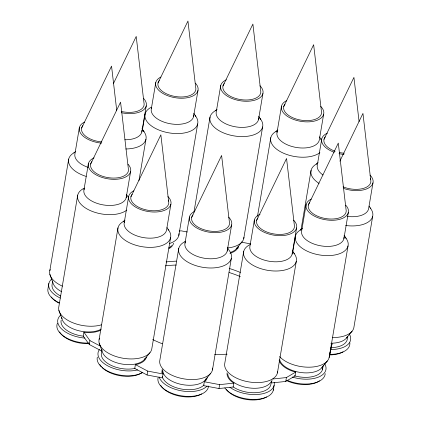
<?xml version="1.0" encoding="UTF-8"?>
<svg xmlns="http://www.w3.org/2000/svg" width="421" height="421" viewBox="0 0 421 421"><rect width="100%" height="100%" fill="white"/><g stroke="black" fill="none" stroke-linecap="round" stroke-linejoin="round"><path stroke-width="0.63" d="M49.82 270.666L68.691 159.096M48.841 283.528L48.02 288.38A25.592 13.488 9.6 0 0 59.508 302.931M52.688 280.965L52.151 284.149A22.224 11.709 9.6 0 0 60.713 296.084M79.374 127.621L74.954 153.749A21.482 11.32 9.6 0 0 88.063 167.347M77.711 195.112L58.84 306.688A26.77 14.109 9.6 0 0 72.054 322.439A26.77 14.109 9.6 0 0 101.419 324.849M83.974 189.766L88.394 163.637M100.719 330.217A22.897 12.067 9.6 0 1 86.826 332.548L83.905 332.206L83.247 336.1L89.263 344.489L101.593 350.998L101.782 349.883M89.263 344.489L89.92 340.594L83.905 332.206M99.124 339.389L117.996 227.814M126.184 197.707L130.605 171.579M101.993 349.688L101.45 352.872A22.224 11.709 9.6 0 0 111.497 365.539A22.224 11.709 9.6 0 0 135.036 368.407M124.258 222.472L128.679 196.339M141.824 132.01L146.245 105.876M142.472 129.5L145.087 114.017M138.967 180.583L145.95 139.309M151.35 108.676L155.77 82.548M146.482 357.034A22.897 12.067 9.6 0 1 137.914 364.107L135.399 364.597L134.741 368.491L147.071 375L162.411 377.884L163.069 373.99L162.29 372.385A22.897 12.067 9.6 0 1 162.248 369.196M170.884 204.28L166.469 230.413A21.482 11.32 9.6 0 1 141.635 237.249A21.482 11.32 9.6 0 1 124.648 221.341M147.071 375L147.729 371.106L135.399 364.597M170.589 237.707L151.718 349.283A26.77 14.109 9.6 0 1 121.011 357.855A26.77 14.109 9.6 0 1 99.509 338.216M193.56 116.617L197.981 90.489M178.809 235.486L197.681 123.916M178.751 248.443L159.88 360.013A26.77 14.109 9.6 0 0 184.63 379A26.77 14.109 9.6 0 0 212.673 368.075M185.014 243.096L189.434 216.968M193.997 211.847L210.032 117.043M220.715 85.568L216.294 111.697A21.482 11.32 9.6 0 0 236.439 126.974A21.482 11.32 9.6 0 0 258.652 117.864M207.237 377.658A22.897 12.067 9.6 0 1 205.748 380.558L204.306 381.747L203.648 385.641L218.983 388.53L233.223 387.02L233.881 383.126L231.803 381.768A22.897 12.067 9.6 0 1 227.082 372.838M227.219 251.037L231.639 224.909M212.473 369.912L231.345 258.336M258.505 119.638L262.925 93.509M243.754 238.512L262.625 126.937M218.983 388.53L219.646 384.636L233.881 383.126M243.696 251.463L224.825 363.039A26.77 14.109 9.6 0 0 248.995 381.931A26.77 14.109 9.6 0 0 277.602 371.717M254.379 219.988L249.958 246.117A21.482 11.32 9.6 0 0 270.103 261.399A21.482 11.32 9.6 0 0 292.316 252.284M257.478 216.352L270.787 137.667M277.05 132.326L281.47 106.192M292.163 254.058L296.584 227.929M292.811 251.547L295.426 236.07M279.128 360.555A22.897 12.067 9.6 0 0 292.895 371.317L295.721 372.053L295.063 375.948L285.743 381.452L271.503 382.957L271.971 380.179M273.303 390.209L274.124 385.357M300.926 230.35L311.072 170.368M277.418 372.932L296.289 261.357M306.109 204.595L301.689 230.724A21.482 11.32 9.6 0 0 321.833 246.006A21.482 11.32 9.6 0 0 344.052 236.891M323.675 114.133L319.255 140.261A21.482 11.32 9.6 0 1 294.426 147.103A21.482 11.32 9.6 0 1 277.439 131.194M321.755 138.898L317.334 165.027A21.482 11.32 9.6 0 0 323.018 175.004M285.743 381.452L286.401 377.558L295.721 372.053M343.899 238.665L348.32 212.537M322.549 369.338L323.196 365.517M329.154 357.54L348.025 245.964M332.016 343.752L329.448 355.661L332.016 343.752L330.89 343.783M372.98 182.856L368.559 208.984A21.482 11.32 9.6 0 1 347.299 216.431M372.685 216.283L353.814 327.859A26.77 14.109 9.6 0 1 332.401 337.51M81.627 128.042L111.549 66.123L116.717 110.349M113.412 83.621L136.215 36.443L143.961 102.782A19.192 10.115 9.6 0 1 121.569 111.512M90.641 164.058L120.569 102.14L128.321 168.484A19.192 10.115 9.6 0 1 107.155 177.462A19.192 10.115 9.6 0 1 91.894 161.632M158.017 82.969L187.945 21.05L195.691 87.389A19.192 10.115 9.6 0 1 174.526 96.372A19.192 10.115 9.6 0 1 159.27 80.537M130.926 196.765L160.854 134.846L168.6 201.185M222.962 85.989L252.889 24.071L260.636 90.415A19.192 10.115 9.6 0 1 239.47 99.393A19.192 10.115 9.6 0 1 224.214 83.563M191.681 217.389L221.609 155.47L229.356 221.814A19.192 10.115 9.6 0 1 208.19 230.792A19.192 10.115 9.6 0 1 192.929 214.957M283.717 106.618L313.645 44.694L321.391 111.039A19.192 10.115 9.6 0 1 300.226 120.017A19.192 10.115 9.6 0 1 284.97 104.187M256.626 220.409L286.554 158.491L294.3 224.835A19.192 10.115 9.6 0 1 273.134 233.813A19.192 10.115 9.6 0 1 257.878 217.983M324.002 139.319L353.929 77.401L359.092 121.627M308.361 205.016L338.289 143.098L346.036 209.442A19.192 10.115 9.6 0 1 324.87 218.42A19.192 10.115 9.6 0 1 309.609 202.59M339.863 161.185L362.949 113.417L370.696 179.762M144.424 359.439L149.976 352.672M236.46 248.669L242.012 241.901M205.174 380.068L210.732 373.301M321.855 367.696L327.406 360.929M346.515 338.016L352.072 331.248M73.854 152.886L75.759 151.386M215.194 110.834L217.099 109.334M123.153 221.604L125.063 220.109M275.944 131.457L277.855 129.957M185.34 241.107L183.909 242.233A26.77 14.109 9.6 0 0 201.775 267.135A26.77 14.109 9.6 0 0 229.456 250.8L227.414 247.632M316.229 164.158L318.134 162.664M300.589 229.861L302.494 228.361M179.172 231.029L181.125 230.824L187.277 231.982M272.797 379L286.401 377.558M241.37 242.154L250.584 243.891M147.729 371.106L163.069 373.99M204.306 381.747L219.646 384.636M89.92 340.594L100.593 346.225M369.091 206.106L370.796 208.748M319.45 136.857L321.497 140.025A26.77 14.109 9.6 0 0 320.77 139.093M344.089 235.26L346.136 238.428M258.694 116.233L260.741 119.401M292.358 250.653L294.4 253.821M193.749 113.212L195.797 116.38M142.014 128.6L144.061 131.773M167 227.535L168.705 230.176M126.374 194.302L128.421 197.47M99.172 343.115L102.245 351.509A22.224 11.709 9.6 0 0 122.464 364.128A22.224 11.709 9.6 0 0 145.177 358.366M49.873 274.392L52.946 282.786A22.224 11.709 9.6 0 0 61.466 291.627M58.893 310.414L61.966 318.802M271.482 381.389L271.503 382.957M344.241 153.223A19.192 10.115 9.6 0 1 339.289 152.47M335.142 151.271A19.192 10.115 9.6 0 1 325.249 136.888M319.039 183.388A26.77 14.109 9.6 0 1 317.192 163.632M343.941 154.418A21.482 11.32 9.6 0 1 339.016 153.649M334.221 152.27A21.482 11.32 9.6 0 1 327.433 133.12M319.876 152.644A26.77 14.109 9.6 0 1 281.681 152.344A26.77 14.109 9.6 0 1 276.907 130.931M320.707 106.387A21.482 11.32 9.6 0 1 315.429 120.832A21.482 11.32 9.6 0 1 287.001 116.064A21.482 11.32 9.6 0 1 286.612 100.672M207.143 385.994A25.592 13.488 9.6 0 1 180.909 390.746A25.592 13.488 9.6 0 1 159.091 376.953M208.532 386.025A25.592 13.488 9.6 0 1 181.183 395.793A25.592 13.488 9.6 0 1 158.075 377.726M204.043 384.952A22.224 11.709 9.6 0 1 180.846 388.925A22.224 11.709 9.6 0 1 162.248 376.59M201.67 393.919A23.708 12.493 9.6 0 1 179.041 396.008A23.708 12.493 9.6 0 1 160.622 385.215M205.927 378.989A22.224 11.709 9.6 0 1 182.077 384.557A22.224 11.709 9.6 0 1 162.806 370.875M227.372 249.258A21.482 11.32 9.6 0 1 204.048 258.199A21.482 11.32 9.6 0 1 185.403 241.964M228.671 217.162A21.482 11.32 9.6 0 1 223.393 231.603A21.482 11.32 9.6 0 1 194.96 226.835A21.482 11.32 9.6 0 1 194.576 211.442M137.667 369.938A25.592 13.488 9.6 0 1 107.86 365.917A25.592 13.488 9.6 0 1 99.419 349.514M142.672 372.496A25.592 13.488 9.6 0 1 112.933 373.301A25.592 13.488 9.6 0 1 97.325 357.103M142.072 372.527A23.708 12.493 9.6 0 1 102.182 367.575M101.319 366.644A23.708 12.493 9.6 0 1 99.866 364.586M168.226 200.091A19.192 10.115 9.6 0 1 148.424 210.337A19.192 10.115 9.6 0 1 132.178 194.334M167.979 229.245A26.77 14.109 9.6 0 1 159.222 246.348A26.77 14.109 9.6 0 1 124.579 239.896A26.77 14.109 9.6 0 1 124.116 221.078M167.916 196.539A21.482 11.32 9.6 0 1 162.643 210.979A21.482 11.32 9.6 0 1 134.21 206.211A21.482 11.32 9.6 0 1 133.82 190.818M325.212 373.653A25.592 13.488 9.6 0 1 287.385 380.416M324.723 363.791A25.592 13.488 9.6 0 1 318.513 377.084A25.592 13.488 9.6 0 1 292.311 377.063M322.712 368.128A22.224 11.709 9.6 0 1 294.247 375.758M319.507 380.784A23.708 12.493 9.6 0 1 286.58 380.573M322.607 366.617A22.224 11.709 9.6 0 1 299.899 372.385A22.224 11.709 9.6 0 1 279.681 359.76M329.354 355.703A26.77 14.109 9.6 0 1 309.472 367.191A26.77 14.109 9.6 0 1 279.57 356.571M345.01 237.034A26.77 14.109 9.6 0 1 337.132 254.479A26.77 14.109 9.6 0 1 302.21 248.29A26.77 14.109 9.6 0 1 301.547 229.334M345.757 205.211A21.482 11.32 9.6 0 1 339.647 219.352A21.482 11.32 9.6 0 1 311.461 214.336A21.482 11.32 9.6 0 1 311.256 199.075M171.515 245.643A22.224 11.709 9.6 0 1 168.679 247.985M179.014 233.655A26.77 14.109 9.6 0 1 169.389 243.575M195.07 115.449A26.77 14.109 9.6 0 1 186.314 132.552A26.77 14.109 9.6 0 1 151.676 126.1A26.77 14.109 9.6 0 1 151.207 107.281M193.707 114.838A21.482 11.32 9.6 0 1 170.384 123.779A21.482 11.32 9.6 0 1 151.739 107.544M195.412 83.163A21.482 11.32 9.6 0 1 189.303 97.304A21.482 11.32 9.6 0 1 161.122 92.288A21.482 11.32 9.6 0 1 160.911 77.022M84.695 338.074A25.592 13.488 9.6 0 1 61.671 329.043A25.592 13.488 9.6 0 1 60.74 315.071M88.91 343.078A25.592 13.488 9.6 0 1 57.409 323.275M83.479 336.163A22.224 11.709 9.6 0 1 61.166 320.171M89.131 343.594A23.708 12.493 9.6 0 1 59.582 331.885M101.303 329.08A22.224 11.709 9.6 0 1 77.106 330.29A22.224 11.709 9.6 0 1 61.766 317.545M126.805 210.09A26.77 14.109 9.6 0 1 88.294 209.626A26.77 14.109 9.6 0 1 84.342 188.124M126.268 195.323A21.482 11.32 9.6 0 1 103.566 204.964A21.482 11.32 9.6 0 1 84.363 188.64M128.042 164.253A21.482 11.32 9.6 0 1 121.711 178.451A21.482 11.32 9.6 0 1 93.394 173.126A21.482 11.32 9.6 0 1 94.078 157.864M237.212 247.59A22.224 11.709 9.6 0 1 230.224 252.521M243.943 237.297A26.77 14.109 9.6 0 1 227.772 247.943M259.615 118.006A26.77 14.109 9.6 0 1 251.737 135.451A26.77 14.109 9.6 0 1 216.815 129.263A26.77 14.109 9.6 0 1 216.152 110.307M259.957 85.763A21.482 11.32 9.6 0 1 254.463 100.266A21.482 11.32 9.6 0 1 225.888 95.183A21.482 11.32 9.6 0 1 226.398 79.795M60.329 298.079A25.592 13.488 9.6 0 1 51.72 279.055M58.74 303.041A23.708 12.493 9.6 0 1 51.278 296.984M101.861 141.951A19.192 10.115 9.6 0 1 82.874 125.616M62.429 286.159A26.77 14.109 9.6 0 1 50.204 269.493M86.194 176.42A26.77 14.109 9.6 0 1 74.812 152.355M101.561 143.145A21.482 11.32 9.6 0 1 81.327 134.241A21.482 11.32 9.6 0 1 84.516 122.095M274.203 382.394A25.592 13.488 9.6 0 1 259.015 394.351A25.592 13.488 9.6 0 1 229.929 387.294M273.476 389.046A25.592 13.488 9.6 0 1 252.737 399.434A25.592 13.488 9.6 0 1 224.825 387.952M270.977 383.52A22.224 11.709 9.6 0 1 256.942 392.619A22.224 11.709 9.6 0 1 233.029 386.841M266.614 396.94A23.708 12.493 9.6 0 1 226.277 389.351M270.871 382.01A22.224 11.709 9.6 0 1 247.022 387.578A22.224 11.709 9.6 0 1 227.75 373.895M292.848 251.969A26.77 14.109 9.6 0 1 285.659 269.803A26.77 14.109 9.6 0 1 250.321 263.578A26.77 14.109 9.6 0 1 250.321 244.475M293.616 220.183A21.482 11.32 9.6 0 1 288.127 234.686A21.482 11.32 9.6 0 1 259.546 229.603A21.482 11.32 9.6 0 1 260.057 214.215M142.508 129.915A26.77 14.109 9.6 0 1 125.768 148.966M141.977 130.231A21.482 11.32 9.6 0 1 124.858 139.756M143.682 98.556A21.482 11.32 9.6 0 1 142.445 110.655A21.482 11.32 9.6 0 1 121.295 112.691M349.383 334.106A25.592 13.488 9.6 0 1 330.817 349.514M349.856 342.778A25.592 13.488 9.6 0 1 329.343 354.361M347.299 337.195A22.224 11.709 9.6 0 1 330.911 347.672M343.01 351.867A23.708 12.493 9.6 0 1 329.527 354.919M347.562 336.368A22.224 11.709 9.6 0 1 331.664 343.215M370.322 178.667A19.192 10.115 9.6 0 1 363.597 188.345A19.192 10.115 9.6 0 1 343.041 186.861M370.075 207.816A26.77 14.109 9.6 0 1 345.625 225.488M370.012 175.11A21.482 11.32 9.6 0 1 368.096 188.25A21.482 11.32 9.6 0 1 343.878 188.513M165.427 265.835A85.531 45.073 9.6 0 1 176.257 265.03M229.161 272.498A85.531 45.073 9.6 0 1 240.323 276.586M227.077 354.172A85.531 45.073 9.6 0 1 214.668 354.34M162.253 343.757A85.531 45.073 9.6 0 1 152.676 339.558M166.085 261.941A85.531 45.073 9.6 0 1 176.267 261.162M229.208 268.409A85.531 45.073 9.6 0 1 240.37 272.44M161.769 372.485A22.897 12.067 9.6 0 1 162.669 370.738M237.818 246.969A22.897 12.067 9.6 0 1 238.023 248.264M238.523 246.259A22.897 12.067 9.6 0 1 229.955 253.331M173.573 243.238A22.897 12.067 9.6 0 1 169.163 248.548"/></g></svg>
